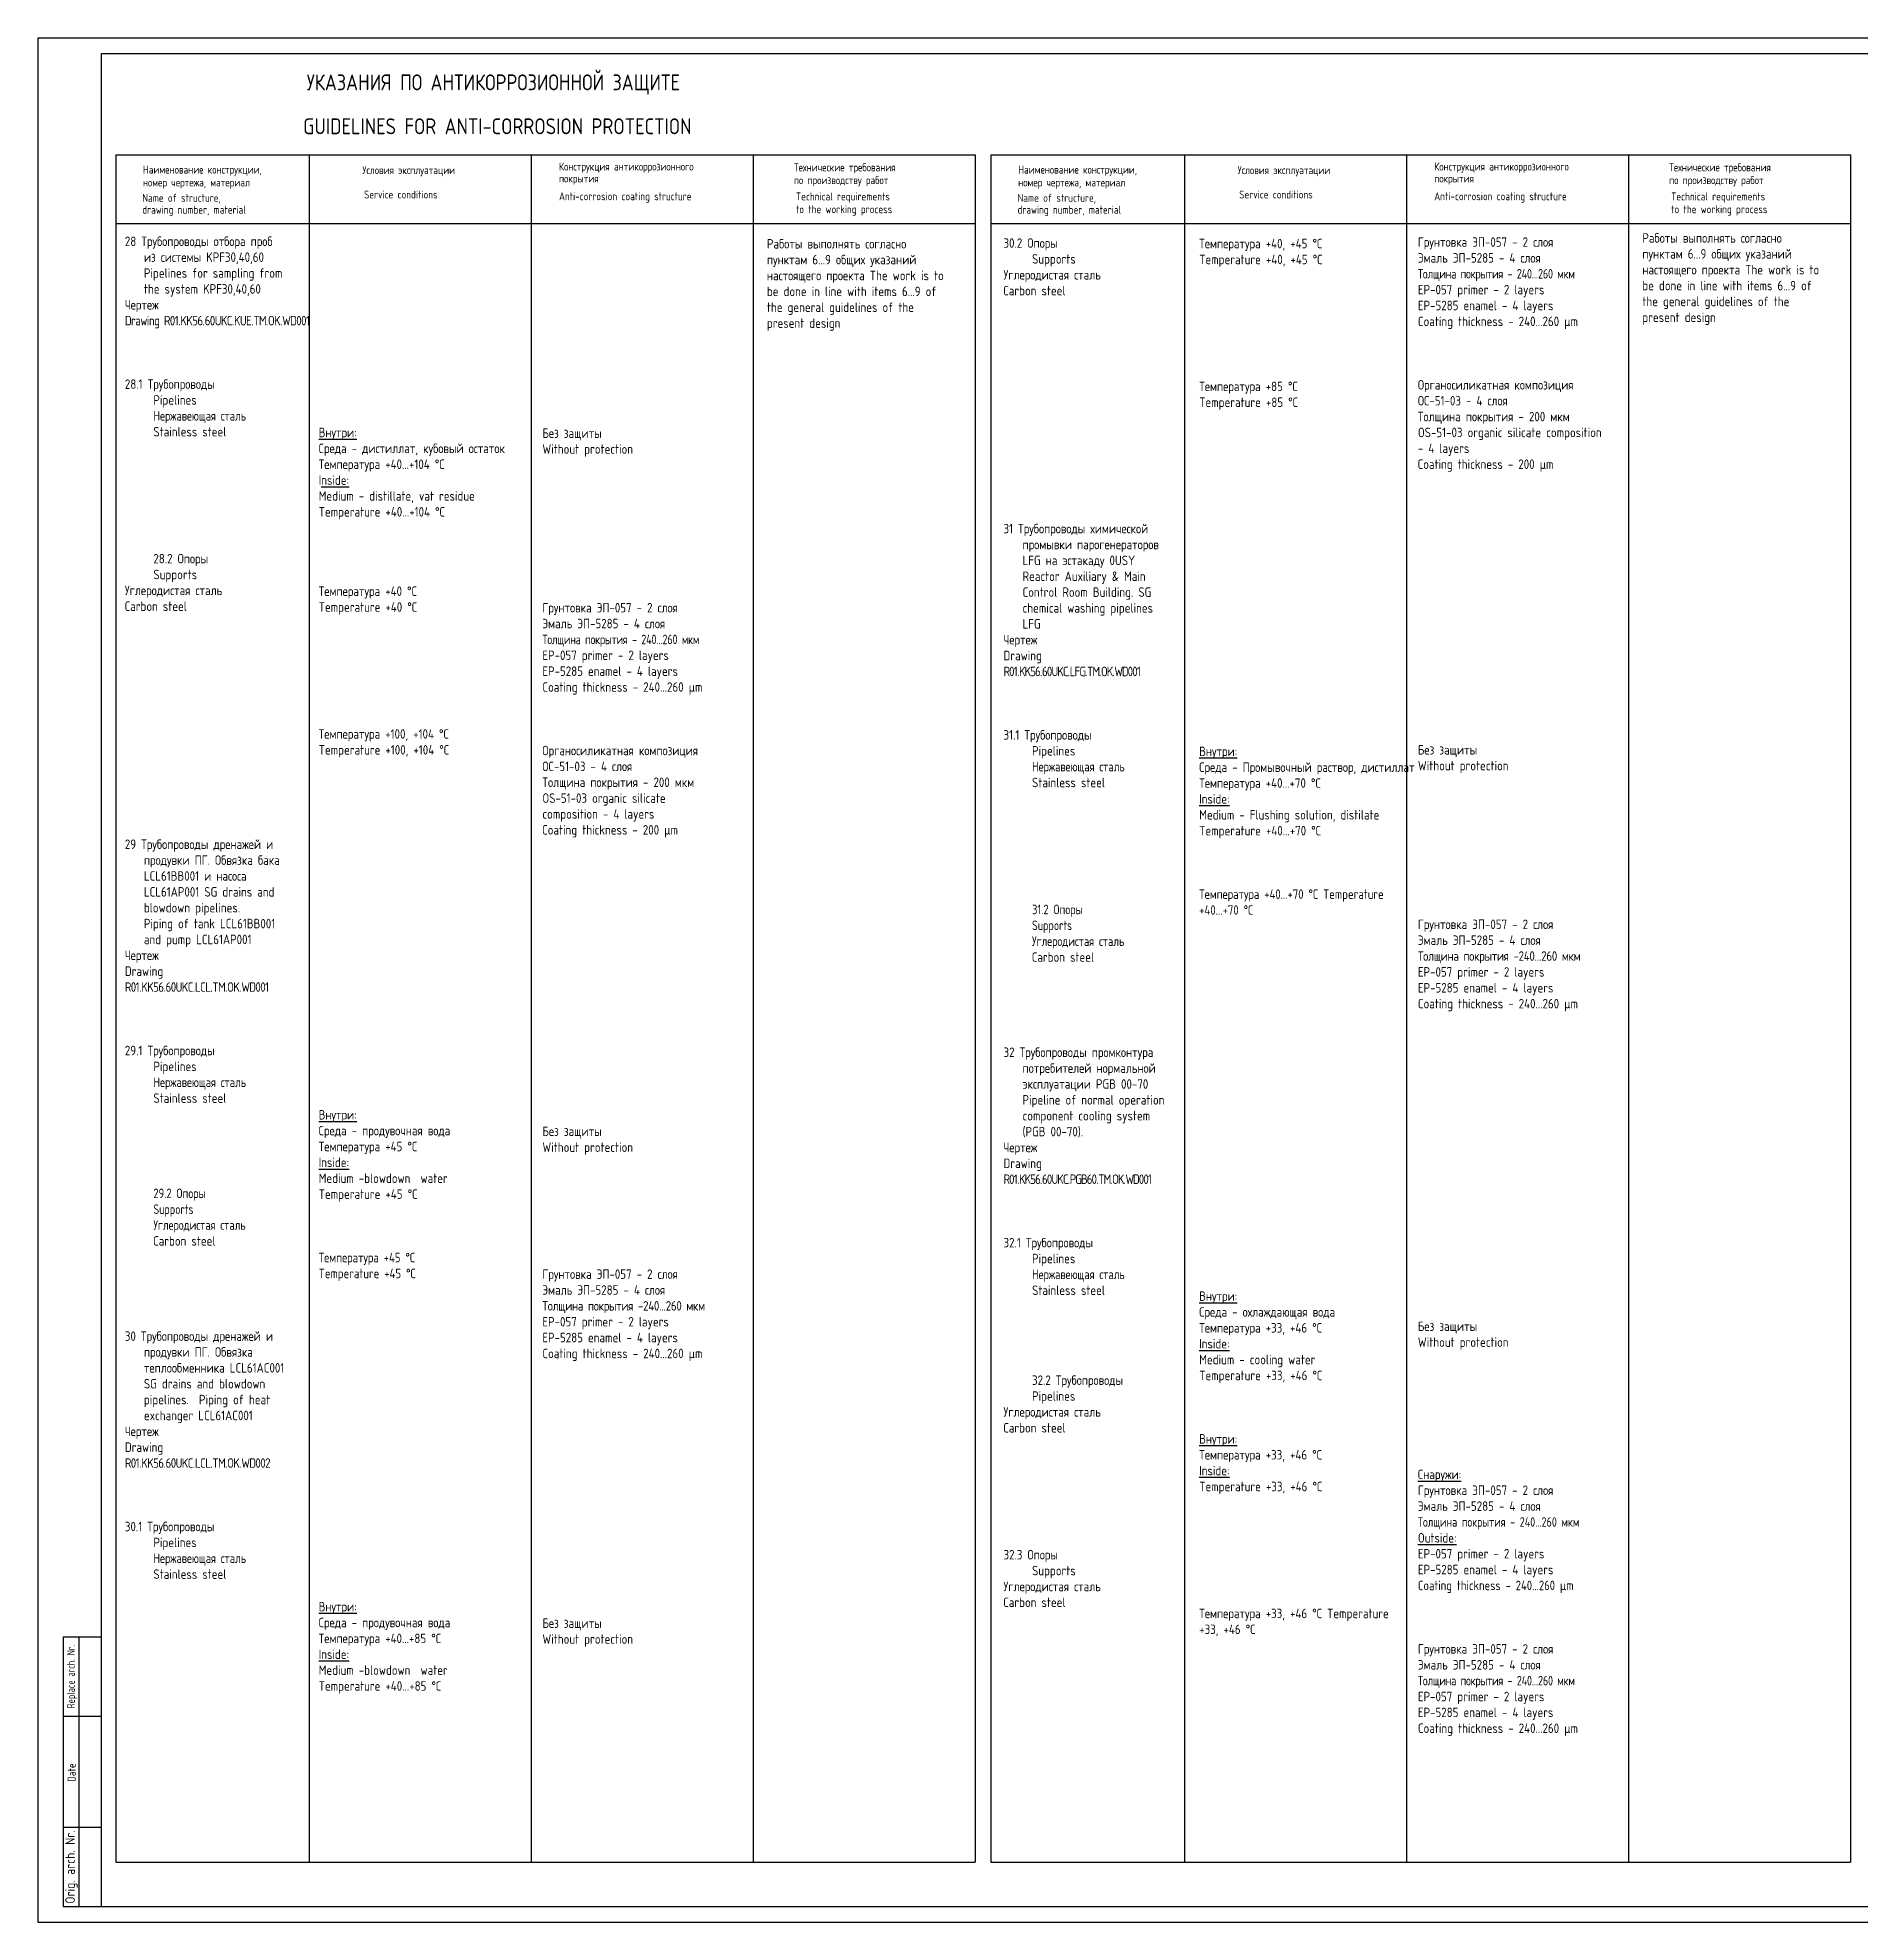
# Model space of a CAD drawing. Extents: x 7237 to 8498, y 2548 to 3142.
# Drawn here: x 7237 to 7812, y 2548 to 3142 of the extents above; entities that cross this region are included whole.
import ezdxf
from ezdxf.enums import TextEntityAlignment as Align

# ---------------------------------------------------------------- set-up
doc = ezdxf.new("R2010")
doc.units = 0
doc.header["$LTSCALE"] = 20
doc.header["$MEASUREMENT"] = 0
doc.layers.get('0').update_dxf_attribs({"linetype": 'CONTINUOUS'})
for name, color, linetype in [('TITUL', 7, 'CONTINUOUS'), ('YELLOW', 2, 'CONTINUOUS'), ('ОСНОВНОЙ', 3, 'CONTINUOUS'), ('ТЕКСТ', 2, 'CONTINUOUS')]:
    doc.layers.add(name, color=color, linetype=linetype)
doc.styles.add('ROMANC', font='romanc.shx', dxfattribs={"width": 0.8})
doc.styles.add('ROMANS', font='romans.shx', dxfattribs={"width": 0.8})

# ---------------------------------------------------------------- blocks, each defined once
blk = doc.blocks.new('stb_kk')
at = {"layer": 'TITUL', "color": 1}
for p, q in [((-12, 85), (-12, 0)), ((-12, 85), (0, 85)), ((-7, 85), (-7, 0)), ((-12, 60), (0, 60)), ((-12, 25), (0, 25)), ((-12, 0), (0, 0))]:
    blk.add_line(p, q, dxfattribs=at)
at = {"layer": 'TITUL', "style": 'ROMANC'}
for s, width, p in [('Replace arch. Nr.', 0.6, (-8.29, 72.45)), ('Date', 0.8, (-8.04, 42.19))]:
    blk.add_text(s, height=2.5, rotation=90, dxfattribs=dict(at, width=width)).set_placement(p, align=Align.CENTER)
at = {"layer": 'TITUL', "style": 'ROMANC', "width": 0.636627}
blk.add_text('Orig. arch. Nr.', height=3, rotation=90, dxfattribs=at).set_placement((-8.29, 0.86), (-8.29, 24.05), align=Align.FIT)
at = {"layer": 'TITUL', "linetype": 'Continuous', "style": 'ROMANS', "width": 0.8, "flags": 8}
for tag, p in [('REP_ARH_NR', (-3.5, 72.5)), ('DATE', (-3.5, 42.5)), ('ARCH_NR', (-3.5, 12.5))]:
    blk.add_attdef(tag, text='', height=3, rotation=90, dxfattribs=at).set_placement(p, align=Align.MIDDLE_CENTER)

msp = doc.modelspace()

# ---------------------------------------------------------------- linework, layer by layer
at = {"layer": 'TITUL'}
for p, q in [((7237.29, 3142.42), (8498.29, 3142.42)), ((7237.29, 3142.42), (7237.29, 2548.42)), ((7237.29, 2548.42), (8498.29, 2548.42))]:
    msp.add_line(p, q, dxfattribs=at)
at = {"layer": 'TITUL', "color": 1}
for p, q in [((7257.29, 3137.42), (8493.29, 3137.42)), ((7257.29, 3137.42), (7257.29, 2553.42)), ((7257.29, 2553.42), (8493.29, 2553.42))]:
    msp.add_line(p, q, dxfattribs=at)
at = {"layer": 'YELLOW', "color": 3}
for p, q in [((7322.88, 3105.47), (7322.88, 2567.38)), ((7392.88, 3105.47), (7392.88, 2567.38)), ((7462.88, 3105.47), (7462.88, 2567.38)), ((7261.88, 2567.38), (7532.88, 2567.38)), ((7537.8, 2567.38), (7808.8, 2567.38))]:
    msp.add_line(p, q, dxfattribs=at)
at = {"layer": 'ОСНОВНОЙ'}
for p, q in [((7261.88, 3105.47), (7532.88, 3105.47)), ((7261.88, 3105.47), (7261.88, 2567.38)), ((7532.88, 3105.47), (7532.88, 2567.38)), ((7537.8, 3105.47), (7808.8, 3105.47)), ((7537.8, 3105.47), (7537.8, 2567.38)), ((7598.8, 3105.47), (7598.8, 2567.38)), ((7668.8, 3105.47), (7668.8, 2567.38)), ((7738.8, 3105.47), (7738.8, 2567.38)), ((7808.8, 3105.47), (7808.8, 2567.38)), ((7261.88, 3083.83), (7532.88, 3083.83)), ((7537.8, 3083.83), (7808.8, 3083.83))]:
    msp.add_line(p, q, dxfattribs=at)

# ---------------------------------------------------------------- block references
at = {"layer": 'TITUL'}
msp.add_blockref('stb_kk', (7257.29, 2553.42), dxfattribs=at)

# ---------------------------------------------------------------- texts
at = {"color": 2, "linetype": 'Continuous', "ltscale": 5, "insert": (7264.77, 3079.75), "char_height": 3, "width": 55, "attachment_point": 1, "style": 'ROMANS'}
msp.add_mtext('\\pxi-2,l2;28 Трубопроводы отбора проб из системы KPF30,40,60 \\P\\pi0;Pipelines for sampling from the system KPF30,40,60 \\P\\pl0;Чертеж \\P{\\T0.9;Drawing R01.KK56.60UKC.KUE.TM.OK.WD001 \\P}\\P\\P\\P28.1 Трубопроводы   \\P\\pi3;Pipelines {\\W0.758;   \\P\\pi0;Нержавеющая сталь }  \\PStainless steel \\P\\P\\P\\P\\P\\P\\P\\P28.2 Опоры   \\P\\pi3;Supports    \\P\\pi0;Углеродистая сталь   \\PСarbon steel \\P\\P\\P\\P\\pi-2,l2;\\P\\P\\P\\P\\P\\P\\P\\P\\P\\P\\P29 Трубопроводы дренажей и продувки ПГ. Обвязка бака LCL61BB001 и насоса LCL61AP001 SG drains and blowdown pipelines.  \\P\\pi0;Piping of tank LCL61BB001 and pump LCL61AP001 \\P\\pl0;Чертеж \\PDrawing \\P{\\T0.9;R01.KK56.60UKC.LCL.TM.OK.WD001 \\P}\\P\\P\\P29.1 Трубопроводы   \\P\\pi3;Pipelines {\\W0.758;   \\P\\pi0;Нержавеющая сталь }  \\PStainless steel \\P\\P\\P\\P\\P\\P{\\W0.7678;29.2 Опоры \\W0.7332;  \\P\\pi3;Supports \\W0.758;   \\P\\pi0;Углеродистая сталь }  \\PСarbon steel \\P\\P\\P\\P\\P\\P\\pi-2,l2;30 Трубопроводы дренажей и продувки ПГ. Обвязка теплообменника LCL61AC001 \\P\\pi0;SG drains and blowdown pipelines.  Piping of heat exchanger LCL61AC001 \\P\\pl0;Чертеж \\PDrawing \\P{\\T0.9;R01.KK56.60UKC.LCL.TM.OK.WD002 \\P}\\P\\P\\P30.1 Трубопроводы   \\P\\pi3;Pipelines {\\W0.758;   \\P\\pi0;Нержавеющая сталь }  \\PStainless steel', dxfattribs=at)
at = {"layer": 'YELLOW', "style": 'ROMANS', "width": 0.8}
for s, p in [('drawing number, material', (7270.27, 3086.96)), ('Name of structure,', (7270.27, 3090.7)), ('Service conditions  ', (7340.17, 3091.75)), ('drawing number, material', (7546.19, 3086.96)), ('Name of structure,', (7546.19, 3090.7)), ('Service conditions  ', (7616.08, 3091.75))]:
    msp.add_text(s, height=2.5, dxfattribs=at).set_placement(p)
at = {"layer": 'YELLOW', "color": 2, "linetype": 'Continuous', "ltscale": 5, "char_height": 3, "attachment_point": 1, "style": 'ROMANS'}
for s, insert, width in [('\\W0.8000;Работы выполнять согласно пунктам 6...9 общих указаний настоящего проекта The work is to be done in line with items 6...9 of the general guidelines of the present design', (7467.17, 3078.97), 60.6446), ('30.2 Опоры   \\P\\pxi3;Supports    \\P\\pi0;Углеродистая сталь   \\PСarbon steel \\P\\P\\P\\P\\P\\P\\P\\P\\P\\P\\P\\P\\P\\P\\P\\pi-2,l2;31 Трубопроводы химической промывки парогенераторов LFG на эстакаду 0USY \\P\\pi0;Reactor Auxiliary & Main Control Room Building. SG chemical washing pipelines LFG \\P\\pl0;Чертеж \\PDrawing \\P{\\T0.85;R01.KK56.60UKC.LFG.TM.OK.WD001 \\P}\\P\\P\\P31.1 Трубопроводы   \\P\\pi3;Pipelines {\\W0.758;   \\P\\pi0;Нержавеющая сталь }  \\PStainless steel \\P\\P\\P\\P{\\W0.7678;\\P\\P\\P\\P31.2 Опоры \\W0.7332;  \\P\\pi3;Supports \\W0.758;   \\P\\pi0;Углеродистая сталь }  \\PСarbon steel \\P\\P\\P\\P\\P\\P\\pi-2,l2;32 Трубопроводы промконтура потребителей нормальной эксплуатации PGB 00-70 \\P\\pi0;Pipeline of normal operation component cooling system (PGB 00-70).  \\P\\pl0;Чертеж \\PDrawing \\P{\\T0.8;R01.KK56.60UKC.PGB60.TM.OK.WD001 \\P}\\P\\P\\P32.1 Трубопроводы   \\P\\pi3;Pipelines {\\W0.758;   \\P\\pi0;Нержавеющая сталь }  \\PStainless steel \\P\\P\\P\\P\\P{\\H0.66667x;\\P}32.2 Трубопроводы   \\P\\pi3;Pipelines \\P\\pi0;Углеродистая сталь     \\PСarbon steel \\P\\P\\P\\P\\P\\P\\P\\P32.3 Опоры   \\P\\pi3;Supports    \\P\\pi0;Углеродистая сталь   \\PСarbon steel', (7541.76, 3079.2), 55), ('Температура +40, +45 °С \\PTemperature +40, +45 °С \\P\\P\\P\\P\\P\\P\\P\\PТемпература +85 °С \\PTemperature +85 °С \\P\\P\\P\\P{\\L\\P\\P\\P\\P\\P\\P\\P\\P\\P\\P\\P\\P\\P\\P\\P\\P\\P\\PВнутри:} \\PСреда - Промывочный раствор, дистиллат \\PТемпература +40...+70 °С \\P{\\LInside:} \\PMedium - Flushing solution, distilate \\PTemperature +40...+70 °С {\\W0.7824;\\P\\P\\P\\PТемпература +40...+70 °С \\W0.7859;Temperature +40...+70 °С \\P\\P\\P\\P\\W0.8;\\L\\P\\P\\P\\P\\P\\P\\P\\P\\P\\P\\P\\P\\P\\P\\P\\P\\P\\P\\H1.33333x;\\P\\H0.75x;\\PВнутри: \\P}Среда - охлаждающая вода \\PТемпература +33, +46 °С \\P{\\LInside: \\P}Medium - cooling water \\PTemperature +33, +46 °С \\P\\P\\P\\P{\\LВнутри: \\P}Температура +33, +46 °С \\P{\\LInside: \\P}Temperature +33, +46 °С \\P\\P\\P\\P\\P\\P\\P\\PТемпература +33, +46 °С Temperature +33, +46 °С', (7603.45, 3079.03), 65), ('Грунтовка ЭП-057 - 2 слоя \\PЭмаль ЭП-5285 - 4 слоя {\\W0.75;\\P\\T0.95;Толщина покрытия - 240...260 мкм \\P}EP-057 primer - 2 layers \\PEP-5285 enamel - 4 layers \\PCoating thickness - 240...260 µm   \\P\\P\\P\\PОрганосиликатная композиция ОС-51-03 - 4 слоя \\PТолщина покрытия - 200 мкм \\POS-51-03 organic silicate composition - 4 layers \\PСoating thickness - 200 µm\\P\\P\\P\\P\\P\\P\\P\\P\\P\\P\\P\\P\\P\\P\\P\\P\\P\\PБез защиты \\PWithout protection \\P\\P\\P\\P\\P\\P\\P\\P\\P\\PГрунтовка ЭП-057 - 2 слоя \\PЭмаль ЭП-5285 - 4 слоя \\P{\\T0.95;Толщина покрытия -240...260 мкм \\P}EP-057 primer - 2 layers \\PEP-5285 enamel - 4 layers \\PCoating thickness - 240...260 µm\\P\\P\\P\\P\\P\\P\\P\\P\\P\\P\\P\\P\\P\\P\\P\\P\\P{\\H1.33333x;\\P}\\P\\PБез защиты \\PWithout protection \\P\\P\\P\\P{\\L\\P\\P\\H1.33333x;\\P\\H0.75x;\\PСнаружи: \\P}Грунтовка ЭП-057 - 2 слоя \\PЭмаль ЭП-5285 - 4 слоя {\\W0.7338;\\PТолщина покрытия - 240...260 мкм }\\P{\\LOutside: \\P}EP-057 primer - 2 layers \\PEP-5285 enamel - 4 layers {\\W0.7766;\\PCoating thickness - 240...260 }µm{\\W0.7766;   }\\P\\P\\P\\PГрунтовка ЭП-057 - 2 слоя \\PЭмаль ЭП-5285 - 4 слоя {\\W0.75;\\P\\T0.95;Толщина покрытия - 240...260 мкм \\P}EP-057 primer - 2 layers \\PEP-5285 enamel - 4 layers \\PCoating thickness - 240...260 µm   ', (7672.39, 3079.52), 65), ('\\W0.8000;Работы выполнять согласно пунктам 6...9 общих указаний настоящего проекта The work is to be done in line with items 6...9 of the general guidelines of the present design', (7743.15, 3080.8), 60.6446), ('\\P\\P\\P\\P\\P\\P\\P\\P\\P\\P\\P\\P{\\LВнутри: \\P}Среда - дистиллат, кубовый остаток \\PТемпература +40...+104 °С \\PI{\\Lnside: }\\PMedium - distillate, vat residue \\PTemperature +40...+104 °С \\P\\P\\P\\P\\PТемпература +40 °С \\PTemperature +40 °С \\P\\P\\P\\P\\P\\P\\P\\PТемпература +100, +104 °С \\PTemperature +100, +104 °С \\P\\P\\P\\P{\\L\\P\\P\\P\\P\\P\\P\\P\\P\\P\\P\\P\\P\\P\\P\\P\\P\\P\\P\\PВнутри:} \\PСреда - продувочная вода \\PТемпература +45 °С \\P{\\LInside: }\\PMedium -blowdown  water \\PTemperature +45 °С \\P\\P\\P\\P{\\W0.7824;Температура +45 °С \\P\\W0.7859;Temperature +45 °С \\P\\P\\P\\P\\W0.8;\\L\\P\\P\\P\\P\\P\\P\\P\\P\\P\\P\\P\\P\\P\\P\\P\\P\\PВнутри: \\P}Среда - продувочная вода \\PТемпература +40...+85 °С \\P{\\LInside: \\P}Medium -blowdown  water \\PTemperature +40...+85 °С', (7325.87, 3079.5), 65), ('\\P\\P\\P\\P\\P\\P\\P\\P\\P\\P\\P\\PБез защиты \\PWithout protection \\P\\P\\P\\P\\P\\P\\P\\P\\P\\PГрунтовка ЭП-057 - 2 слоя \\PЭмаль ЭП-5285 - 4 слоя {\\W0.75;\\P\\T0.95;Толщина покрытия - 240...260 мкм \\P}EP-057 primer - 2 layers \\PEP-5285 enamel - 4 layers \\PCoating thickness - 240...260 µm   \\P\\P\\P\\PОрганосиликатная композиция ОС-51-03 - 4 слоя \\PТолщина покрытия - 200 мкм \\POS-51-03 organic silicate \\Pcomposition - 4 layers \\PСoating thickness - 200 µm\\P\\P\\P\\P\\P\\P\\P\\P\\P\\P\\P\\P\\P\\P\\P\\P\\P\\P\\PБез защиты \\PWithout protection \\P\\P\\P\\P\\P\\P\\P\\PГрунтовка ЭП-057 - 2 слоя \\PЭмаль ЭП-5285 - 4 слоя \\P{\\T0.95;Толщина покрытия -240...260 мкм \\P}EP-057 primer - 2 layers \\PEP-5285 enamel - 4 layers \\PCoating thickness - 240...260 µm \\P\\P\\P\\P\\P\\P\\P\\P\\P\\P\\P\\P\\P\\P\\P\\P\\PБез защиты \\PWithout protection', (7396.39, 3079.29), 65)]:
    msp.add_mtext(s, dxfattribs=dict(at, insert=insert, width=width))
at = {"layer": 'ОСНОВНОЙ', "style": 'ROMANS', "width": 0.8}
for s, p in [('УКАЗАНИЯ ПО АНТИКОРРОЗИОННОЙ ЗАЩИТЕ', (7322.11, 3125.85)), ('GUIDELINES FOR ANTI-CORROSION PROTECTION', (7320.99, 3112))]:
    msp.add_text(s, height=5, dxfattribs=at).set_placement(p)
at = {"layer": 'ТЕКСТ', "style": 'ROMANS', "width": 0.8}
for s, p in [('Наименование конструкции,', (7270.47, 3099.59)), ('Условия эксплуатации  ', (7339.66, 3099.44)), ('Конструкция антикоррозионного', (7401.64, 3100.55)), ('Технические требования', (7475.68, 3100.31)), ('Наименование конструкции,', (7546.39, 3099.59)), ('Условия эксплуатации  ', (7615.57, 3099.44)), ('Конструкция антикоррозионного', (7677.55, 3100.55)), ('Технические требования', (7751.6, 3100.31)), ('номер чертежа, материал', (7270.47, 3095.53)), ('покрытия', (7401.64, 3096.81)), ('по производству работ', (7475.68, 3096.26)), ('номер чертежа, материал', (7546.39, 3095.53)), ('покрытия', (7677.55, 3096.81)), ('по производству работ', (7751.6, 3096.26)), ('Anti-corrosion coating structure', (7401.64, 3091.18)), ('to the working process', (7476.32, 3087.1)), ('Technical requirements ', (7476.32, 3091.14)), ('Anti-corrosion coating structure', (7677.55, 3091.18)), ('to the working process', (7752.23, 3087.1)), ('Technical requirements ', (7752.23, 3091.14))]:
    msp.add_text(s, height=2.5, dxfattribs=at).set_placement(p)

doc.saveas('drawing.dxf')
